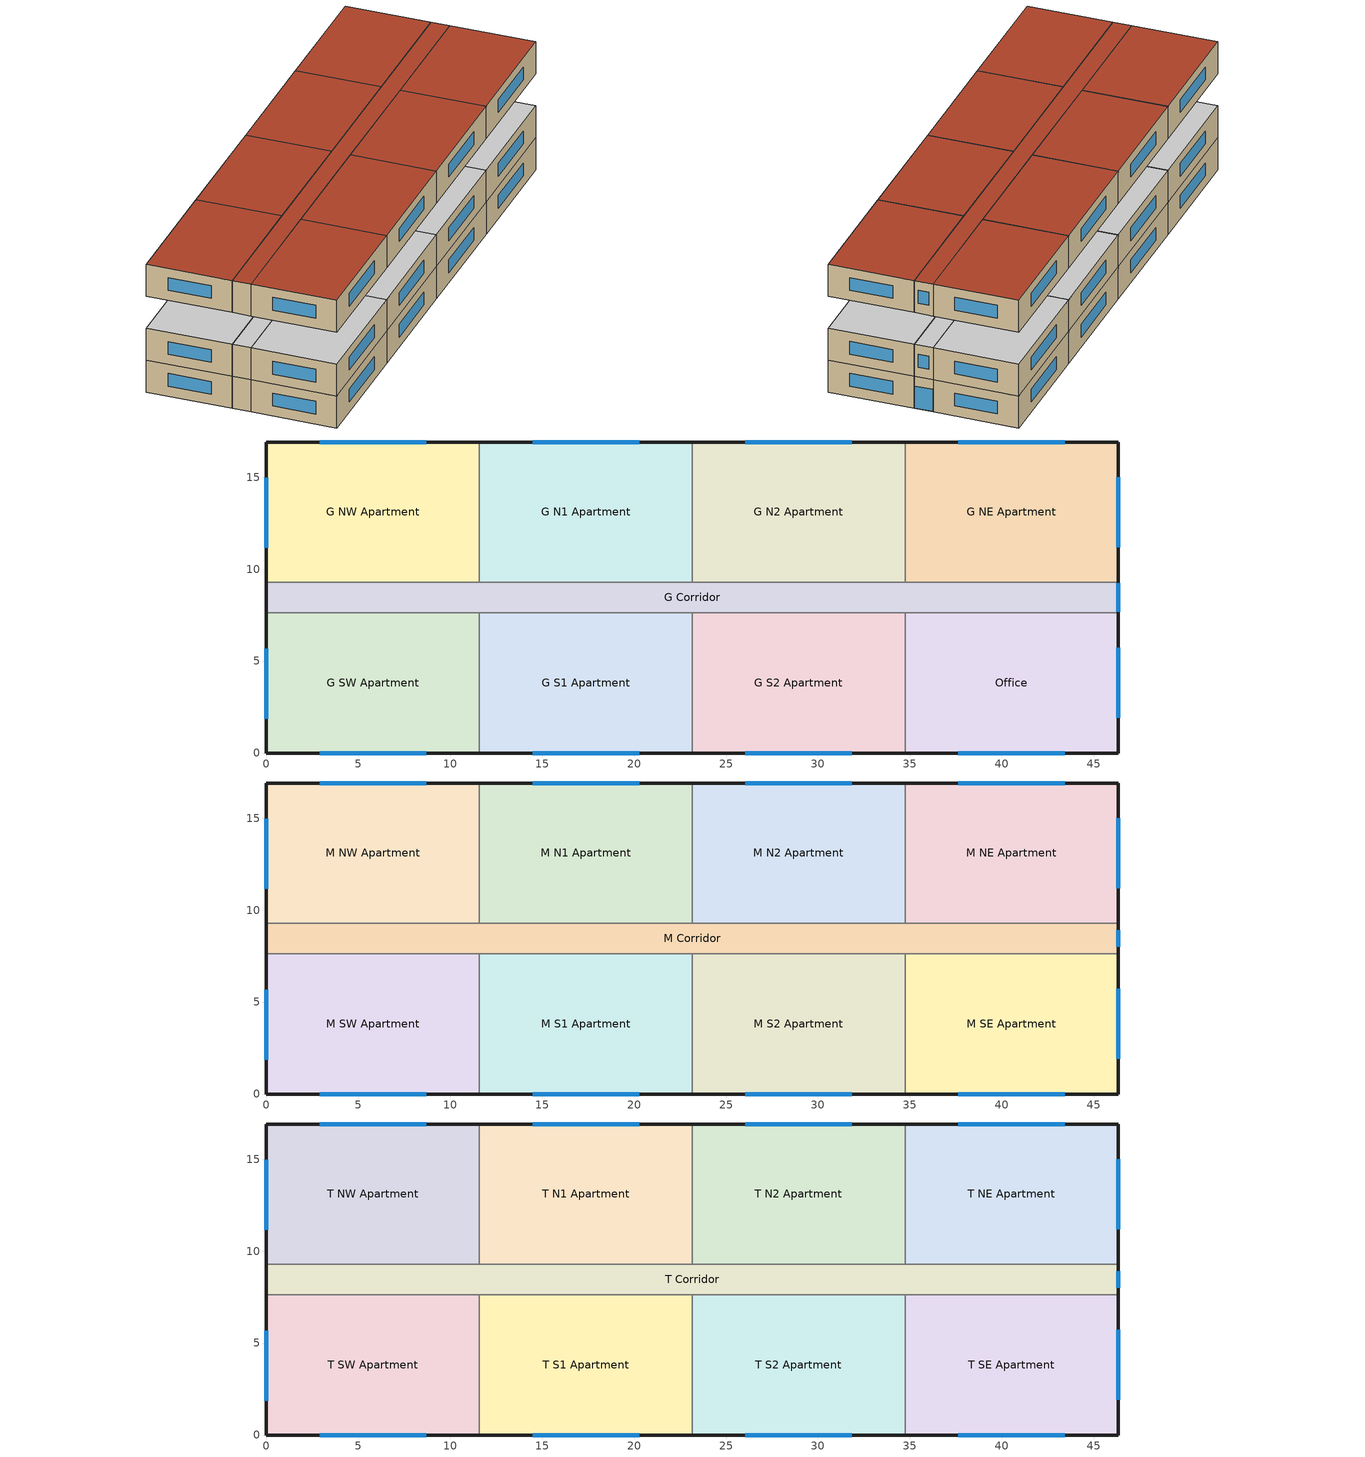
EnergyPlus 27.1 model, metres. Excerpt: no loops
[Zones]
G SW Apartment
 floor ground (gGFloorSWA_Ffactor): 0,7.62 11.58,7.62 11.58,0 0,0 z0
 wall outside (res_ext_wall): 0,7.62 0,0 11.58,0 z0:3.05
 wall to G Corridor (int_wall): 11.58,7.62 0,7.62 z0:3.05
 wall to G S1 Apartment (int_wall): 11.58,0 11.58,7.62 z0:3.05
 window (ResWindow_U__SHGC_0.37): 2.9,0 8.69,0 / 0,5.68 0,1.87 z0.95:2.17
 ceiling adiabatic (int_slab_ceiling): 11.58,0 11.58,7.62 0,7.62 0,0 z3.05
G S1 Apartment
 floor ground (gGFloorS1A_Ffactor): 11.58,7.62 23.16,7.62 23.16,0 11.58,0 z0
 wall outside (res_ext_wall): 11.58,0 23.16,0 z0:3.05
 wall to G Corridor (int_wall): 23.16,7.62 11.58,7.62 z0:3.05
 wall to G S2 Apartment (int_wall): 23.16,0 23.16,7.62 z0:3.05
 window (ResWindow_U__SHGC_0.37): 14.48,0 20.27,0 z0.95:2.17
 ceiling adiabatic (int_slab_ceiling): 23.16,0 23.16,7.62 11.58,7.62 11.58,0 z3.05
G S2 Apartment
 floor ground (gGFloorS2A_Ffactor): 23.16,7.62 34.75,7.62 34.75,0 23.16,0 z0
 wall outside (res_ext_wall): 23.16,0 34.75,0 z0:3.05
 wall to G Corridor (int_wall): 34.75,7.62 23.16,7.62 z0:3.05
 wall to Office (int_wall): 34.75,0 34.75,7.62 z0:3.05
 window (ResWindow_U__SHGC_0.37): 26.06,0 31.85,0 z0.95:2.17
 ceiling adiabatic (int_slab_ceiling): 34.75,0 34.75,7.62 23.16,7.62 23.16,0 z3.05
Office
 floor ground (gGFloorSEA_Ffactor): 34.75,7.62 46.33,7.62 46.33,0 34.75,0 z0
 wall outside (res_ext_wall): 34.75,0 46.33,0 46.33,7.62 z0:3.05
 wall to G Corridor (int_wall): 46.33,7.62 34.75,7.62 z0:3.05
 window (ResWindow_U__SHGC_0.37): 37.64,0 43.43,0 / 46.33,1.9 46.33,5.71 z0.95:2.17
 ceiling adiabatic (int_slab_ceiling): 46.33,0 46.33,7.62 34.75,7.62 34.75,0 z3.05
G NW Apartment
 floor ground (gGFloorNWA_Ffactor): 0,16.92 11.58,16.92 11.58,9.3 0,9.3 z0
 wall outside (res_ext_wall): 11.58,16.92 0,16.92 0,9.3 z0:3.05
 wall to G Corridor (int_wall): 0,9.3 11.58,9.3 z0:3.05
 wall to G N1 Apartment (int_wall): 11.58,9.3 11.58,16.92 z0:3.05
 window (ResWindow_U__SHGC_0.37): 0,14.97 0,11.16 / 8.69,16.92 2.89,16.92 z0.95:2.17
 ceiling adiabatic (int_slab_ceiling): 11.58,9.3 11.58,16.92 0,16.92 0,9.3 z3.05
G N1 Apartment
 floor ground (gGFloorN1A_Ffactor): 11.58,16.92 23.16,16.92 23.16,9.3 11.58,9.3 z0
 wall outside (res_ext_wall): 23.16,16.92 11.58,16.92 z0:3.05
 wall to G Corridor (int_wall): 11.58,9.3 23.16,9.3 z0:3.05
 wall to G N2 Apartment (int_wall): 23.16,9.3 23.16,16.92 z0:3.05
 window (ResWindow_U__SHGC_0.37): 20.27,16.92 14.48,16.92 z0.95:2.17
 ceiling adiabatic (int_slab_ceiling): 23.16,9.3 23.16,16.92 11.58,16.92 11.58,9.3 z3.05
G N2 Apartment
 floor ground (gGFloorN2A_Ffactor): 23.16,16.92 34.75,16.92 34.75,9.3 23.16,9.3 z0
 wall outside (res_ext_wall): 34.75,16.92 23.16,16.92 z0:3.05
 wall to G Corridor (int_wall): 23.16,9.3 34.75,9.3 z0:3.05
 wall to G NE Apartment (int_wall): 34.75,9.3 34.75,16.92 z0:3.05
 window (ResWindow_U__SHGC_0.37): 31.85,16.92 26.06,16.92 z0.95:2.17
 ceiling adiabatic (int_slab_ceiling): 34.75,9.3 34.75,16.92 23.16,16.92 23.16,9.3 z3.05
G NE Apartment
 floor ground (gGFloorNEA_Ffactor): 34.75,16.92 46.33,16.92 46.33,9.3 34.75,9.3 z0
 wall outside (res_ext_wall): 46.33,9.3 46.33,16.92 34.75,16.92 z0:3.05
 wall to G Corridor (int_wall): 34.75,9.3 46.33,9.3 z0:3.05
 window (ResWindow_U__SHGC_0.37): 46.33,11.2 46.33,15.01 / 43.43,16.92 37.64,16.92 z0.95:2.17
 ceiling adiabatic (int_slab_ceiling): 46.33,9.3 46.33,16.92 34.75,16.92 34.75,9.3 z3.05
G Corridor
 floor ground (gFloorC_Ffactor): 0,9.3 46.33,9.3 46.33,7.62 0,7.62 z0
 wall outside (res_ext_wall): 0,9.3 0,7.62 / 46.33,7.62 46.33,9.3 z0:3.05
 window (ResWindow_U__SHGC_0.37): 46.33,7.67 46.33,9.25 z0.03:2.13
 ceiling adiabatic (int_slab_ceiling): 46.33,7.62 46.33,9.3 0,9.3 0,7.62 z3.05
M NW Apartment
 floor adiabatic (ext_slab_8in_with_carpet): 0,16.92 11.58,16.92 11.58,9.3 0,9.3 z3.05
 wall outside (res_ext_wall): 11.58,16.92 0,16.92 0,9.3 z3.05:6.1
 wall to M Corridor (int_wall): 0,9.3 11.58,9.3 z3.05:6.1
 wall to M N1 Apartment (int_wall): 11.58,9.3 11.58,16.92 z3.05:6.1
 window (ResWindow_U__SHGC_0.37): 0,14.97 0,11.16 / 8.69,16.92 2.89,16.92 z4:5.22
 ceiling adiabatic (int_slab_ceiling): 11.58,9.3 11.58,16.92 0,16.92 0,9.3 z6.1
M N1 Apartment
 floor adiabatic (ext_slab_8in_with_carpet): 11.58,16.92 23.16,16.92 23.16,9.3 11.58,9.3 z3.05
 wall outside (res_ext_wall): 23.16,16.92 11.58,16.92 z3.05:6.1
 wall to M Corridor (int_wall): 11.58,9.3 23.16,9.3 z3.05:6.1
 wall to M N2 Apartment (int_wall): 23.16,9.3 23.16,16.92 z3.05:6.1
 window (ResWindow_U__SHGC_0.37): 20.27,16.92 14.48,16.92 z4:5.22
 ceiling adiabatic (int_slab_ceiling): 23.16,9.3 23.16,16.92 11.58,16.92 11.58,9.3 z6.1
M N2 Apartment
 floor adiabatic (ext_slab_8in_with_carpet): 23.16,16.92 34.75,16.92 34.75,9.3 23.16,9.3 z3.05
 wall outside (res_ext_wall): 34.75,16.92 23.16,16.92 z3.05:6.1
 wall to M Corridor (int_wall): 23.16,9.3 34.75,9.3 z3.05:6.1
 wall to M NE Apartment (int_wall): 34.75,9.3 34.75,16.92 z3.05:6.1
 window (ResWindow_U__SHGC_0.37): 31.85,16.92 26.06,16.92 z4:5.22
 ceiling adiabatic (int_slab_ceiling): 34.75,9.3 34.75,16.92 23.16,16.92 23.16,9.3 z6.1
M NE Apartment
 floor adiabatic (ext_slab_8in_with_carpet): 34.75,16.92 46.33,16.92 46.33,9.3 34.75,9.3 z3.05
 wall outside (res_ext_wall): 46.33,9.3 46.33,16.92 34.75,16.92 z3.05:6.1
 wall to M Corridor (int_wall): 34.75,9.3 46.33,9.3 z3.05:6.1
 window (ResWindow_U__SHGC_0.37): 46.33,11.2 46.33,15.01 / 43.43,16.92 37.64,16.92 z4:5.22
 ceiling adiabatic (int_slab_ceiling): 46.33,9.3 46.33,16.92 34.75,16.92 34.75,9.3 z6.1
M SW Apartment
 floor adiabatic (ext_slab_8in_with_carpet): 0,7.62 11.58,7.62 11.58,0 0,0 z3.05
 wall outside (res_ext_wall): 0,7.62 0,0 11.58,0 z3.05:6.1
 wall to M Corridor (int_wall): 11.58,7.62 0,7.62 z3.05:6.1
 wall to M S1 Apartment (int_wall): 11.58,0 11.58,7.62 z3.05:6.1
 window (ResWindow_U__SHGC_0.37): 2.9,0 8.69,0 / 0,5.68 0,1.87 z4:5.22
 ceiling adiabatic (int_slab_ceiling): 11.58,0 11.58,7.62 0,7.62 0,0 z6.1
M SE Apartment
 floor adiabatic (ext_slab_8in_with_carpet): 34.75,7.62 46.33,7.62 46.33,0 34.75,0 z3.05
 wall outside (res_ext_wall): 34.75,0 46.33,0 46.33,7.62 z3.05:6.1
 wall to M Corridor (int_wall): 46.33,7.62 34.75,7.62 z3.05:6.1
 window (ResWindow_U__SHGC_0.37): 37.64,0 43.43,0 / 46.33,1.9 46.33,5.71 z4:5.22
 ceiling adiabatic (int_slab_ceiling): 46.33,0 46.33,7.62 34.75,7.62 34.75,0 z6.1
M S1 Apartment
 floor adiabatic (ext_slab_8in_with_carpet): 11.58,7.62 23.16,7.62 23.16,0 11.58,0 z3.05
 wall outside (res_ext_wall): 11.58,0 23.16,0 z3.05:6.1
 wall to M Corridor (int_wall): 23.16,7.62 11.58,7.62 z3.05:6.1
 wall to M S2 Apartment (int_wall): 23.16,0 23.16,7.62 z3.05:6.1
 window (ResWindow_U__SHGC_0.37): 14.48,0 20.27,0 z4:5.22
 ceiling adiabatic (int_slab_ceiling): 23.16,0 23.16,7.62 11.58,7.62 11.58,0 z6.1
M S2 Apartment
 floor adiabatic (ext_slab_8in_with_carpet): 23.16,7.62 34.75,7.62 34.75,0 23.16,0 z3.05
 wall outside (res_ext_wall): 23.16,0 34.75,0 z3.05:6.1
 wall to M Corridor (int_wall): 34.75,7.62 23.16,7.62 z3.05:6.1
 wall to M SE Apartment (int_wall): 34.75,0 34.75,7.62 z3.05:6.1
 window (ResWindow_U__SHGC_0.37): 26.06,0 31.85,0 z4:5.22
 ceiling adiabatic (int_slab_ceiling): 34.75,0 34.75,7.62 23.16,7.62 23.16,0 z6.1
M Corridor
 floor adiabatic (ext_slab_8in_with_carpet): 0,9.3 46.33,9.3 46.33,7.62 0,7.62 z3.05
 wall outside (res_ext_wall): 0,9.3 0,7.62 / 46.33,7.62 46.33,9.3 z3.05:6.1
 window (ResWindow_U__SHGC_0.37): 46.33,8 46.33,8.91 z4:5.22
 ceiling adiabatic (int_slab_ceiling): 46.33,7.62 46.33,9.3 0,9.3 0,7.62 z6.1
T NW Apartment
 floor adiabatic (ext_slab_8in_with_carpet): 0,16.92 11.58,16.92 11.58,9.3 0,9.3 z9.14
 wall outside (res_ext_wall): 11.58,16.92 0,16.92 0,9.3 z9.14:12.19
 wall to T Corridor (int_wall): 0,9.3 11.58,9.3 z9.14:12.19
 wall to T N1 Apartment (int_wall): 11.58,9.3 11.58,16.92 z9.14:12.19
 window (ResWindow_U__SHGC_0.37): 0,14.97 0,11.16 / 8.69,16.92 2.89,16.92 z10.1:11.32
 roof outside (res_roof): 11.58,9.3 11.58,16.92 0,16.92 0,9.3 z12.19
T N1 Apartment
 floor adiabatic (ext_slab_8in_with_carpet): 11.58,16.92 23.16,16.92 23.16,9.3 11.58,9.3 z9.14
 wall outside (res_ext_wall): 23.16,16.92 11.58,16.92 z9.14:12.19
 wall to T Corridor (int_wall): 11.58,9.3 23.16,9.3 z9.14:12.19
 wall to T N2 Apartment (int_wall): 23.16,9.3 23.16,16.92 z9.14:12.19
 window (ResWindow_U__SHGC_0.37): 20.27,16.92 14.48,16.92 z10.1:11.32
 roof outside (res_roof): 23.16,9.3 23.16,16.92 11.58,16.92 11.58,9.3 z12.19
T N2 Apartment
 floor adiabatic (ext_slab_8in_with_carpet): 23.16,16.92 34.75,16.92 34.75,9.3 23.16,9.3 z9.14
 wall outside (res_ext_wall): 34.75,16.92 23.16,16.92 z9.14:12.19
 wall to T Corridor (int_wall): 23.16,9.3 34.75,9.3 z9.14:12.19
 wall to T NE Apartment (int_wall): 34.75,9.3 34.75,16.92 z9.14:12.19
 window (ResWindow_U__SHGC_0.37): 31.85,16.92 26.06,16.92 z10.1:11.32
 roof outside (res_roof): 34.75,9.3 34.75,16.92 23.16,16.92 23.16,9.3 z12.19
T NE Apartment
 floor adiabatic (ext_slab_8in_with_carpet): 34.75,16.92 46.33,16.92 46.33,9.3 34.75,9.3 z9.14
 wall outside (res_ext_wall): 46.33,9.3 46.33,16.92 34.75,16.92 z9.14:12.19
 wall to T Corridor (int_wall): 34.75,9.3 46.33,9.3 z9.14:12.19
 window (ResWindow_U__SHGC_0.37): 46.33,11.2 46.33,15.01 / 43.43,16.92 37.64,16.92 z10.1:11.32
 roof outside (res_roof): 46.33,9.3 46.33,16.92 34.75,16.92 34.75,9.3 z12.19
T SW Apartment
 floor adiabatic (ext_slab_8in_with_carpet): 0,7.62 11.58,7.62 11.58,0 0,0 z9.14
 wall outside (res_ext_wall): 0,7.62 0,0 11.58,0 z9.14:12.19
 wall to T Corridor (int_wall): 11.58,7.62 0,7.62 z9.14:12.19
 wall to T S1 Apartment (int_wall): 11.58,0 11.58,7.62 z9.14:12.19
 window (ResWindow_U__SHGC_0.37): 2.9,0 8.69,0 / 0,5.68 0,1.87 z10.1:11.32
 roof outside (res_roof): 11.58,0 11.58,7.62 0,7.62 0,0 z12.19
T SE Apartment
 floor adiabatic (ext_slab_8in_with_carpet): 34.75,7.62 46.33,7.62 46.33,0 34.75,0 z9.14
 wall outside (res_ext_wall): 34.75,0 46.33,0 46.33,7.62 z9.14:12.19
 wall to T Corridor (int_wall): 46.33,7.62 34.75,7.62 z9.14:12.19
 window (ResWindow_U__SHGC_0.37): 37.64,0 43.43,0 / 46.33,1.9 46.33,5.71 z10.1:11.32
 roof outside (res_roof): 46.33,0 46.33,7.62 34.75,7.62 34.75,0 z12.19
T S1 Apartment
 floor adiabatic (ext_slab_8in_with_carpet): 11.58,7.62 23.16,7.62 23.16,0 11.58,0 z9.14
 wall outside (res_ext_wall): 11.58,0 23.16,0 z9.14:12.19
 wall to T Corridor (int_wall): 23.16,7.62 11.58,7.62 z9.14:12.19
 wall to T S2 Apartment (int_wall): 23.16,0 23.16,7.62 z9.14:12.19
 window (ResWindow_U__SHGC_0.37): 14.48,0 20.27,0 z10.1:11.32
 roof outside (res_roof): 23.16,0 23.16,7.62 11.58,7.62 11.58,0 z12.19
T S2 Apartment
 floor adiabatic (ext_slab_8in_with_carpet): 23.16,7.62 34.75,7.62 34.75,0 23.16,0 z9.14
 wall outside (res_ext_wall): 23.16,0 34.75,0 z9.14:12.19
 wall to T Corridor (int_wall): 34.75,7.62 23.16,7.62 z9.14:12.19
 wall to T SE Apartment (int_wall): 34.75,0 34.75,7.62 z9.14:12.19
 window (ResWindow_U__SHGC_0.37): 26.06,0 31.85,0 z10.1:11.32
 roof outside (res_roof): 34.75,0 34.75,7.62 23.16,7.62 23.16,0 z12.19
T Corridor
 floor adiabatic (ext_slab_8in_with_carpet): 0,9.3 46.33,9.3 46.33,7.62 0,7.62 z9.14
 wall outside (res_ext_wall): 0,9.3 0,7.62 / 46.33,7.62 46.33,9.3 z9.14:12.19
 window (ResWindow_U__SHGC_0.37): 46.33,8 46.33,8.91 z10.1:11.32
 roof outside (res_roof): 46.33,7.62 46.33,9.3 0,9.3 0,7.62 z12.19
[Building]
ApartmentMidRise: North Axis {deg}=0; Terrain=City; Loads Convergence Tolerance Value {W}=0.04; Temperature Convergence Tolerance Value {deltaC}=0.4; Solar Distribution=MinimalShadowing; Maximum Number of Warmup Days=15; Minimum Number of Warmup Days=6
[Site:Location]
Denver-Aurora-Buckley.AFB_CO_USA WMO=724695: Latitude {deg}=39.72; Longitude {deg}=-104.75; Time Zone {hr}=-7; Elevation {m}=1726
[SizingPeriod:DesignDay] Day of Month=21; Dry-Bulb Temperature Range Modifier Type=DefaultMultipliers; Humidity Condition Type=Wetbulb; Barometric Pressure {Pa}=82237; Rain Indicator=No; Snow Indicator=No; Daylight Saving Time Indicator=No
Name | Month | Day Type | Maximum Dry-Bulb Temperature {C} | Daily Dry-Bulb Temperature Range {deltaC} | Wetbulb or DewPoint at Maximum Dry-Bulb {C} | Wind Speed {m/s} | Wind Direction {deg} | Solar Model Indicator | Sky Clearness | ASHRAE Clear Sky Optical Depth for Beam Irradiance (taub) | ASHRAE Clear Sky Optical Depth for Diffuse Irradiance (taud)
Denver-Aurora-Buckley.AFB_CO_USA Ann Htg 99.6% Condns DB | 12 | WinterDesignDay | -17.9 | 0 | -17.9 | 2.5 | 180 | ASHRAEClearSky | 0
Denver-Aurora-Buckley.AFB_CO_USA Ann Clg .4% Condns DB=>MWB | 7 | SummerDesignDay | 33.9 | 14.8 | 15 | 3.6 | 30 | ASHRAETau |  | 0.423 | 2.02
[Site:GroundTemperature:FCfactorMethod]
7.1, 3, -1, 0.8, -0.2, 4.8, 6.1, 13.7, 22.2, 22.7, 21.7, 18.5
[Site:WaterMainsTemperature]
Calculation Method=Correlation; Annual Average Outdoor Air Temperature {C}=9.95; Maximum Difference In Monthly Average Outdoor Air Temperatures {deltaC}=23.7
[Material]
Name | Roughness | Thickness {m} | Conductivity {W/m-K} | Density {kg/m3} | Specific Heat {J/kg-K} | Thermal Absorptance | Solar Absorptance | Visible Absorptance
Std Wood 6inch | MediumSmooth | 0.15 | 0.12 | 540 | 1210 | 0.9 | 0.7 | 0.7
F07 25mm stucco | Smooth | 0.0254 | 0.72 | 1856 | 840 | 0.9 | 0.7 | 0.7
F08 Metal surface | Smooth | 0.0008 | 45.28 | 7824 | 500
F13 Built-up roofing | Rough | 0.0095 | 0.16 | 1120 | 1460 | 0.9 | 0.7
G01 13mm gypsum board | Smooth | 0.0127 | 0.16 | 800 | 1090 | 0.9 | 0.7 | 0.5
G01 16mm gypsum board | MediumSmooth | 0.0159 | 0.16 | 800 | 1090
100mm Normalweight concrete floor | MediumRough | 0.1016 | 2.31 | 2322 | 832
200mm Normalweight concrete floor | MediumRough | 0.2032 | 2.31 | 2322 | 832
[Material:NoMass] Thermal Absorptance=0.9; Solar Absorptance=0.7
Name | Roughness | Thermal Resistance {m2-K/W} | Visible Absorptance
CP02 CARPET PAD | VeryRough | 0.21648 | 0.8
Res_Roof_Insulation | MediumSmooth | 5.30668 | 0.7
Res_Exterior_Wall_Insulation | MediumSmooth | 2.81828 | 0.7
[WindowMaterial:SimpleGlazingSystem]
Res Window Glazing Layer: U-Factor {W/m2-K}=2.15774; Solar Heat Gain Coefficient=0.37; Visible Transmittance=0.407
[Construction]
InteriorFurnishings: Std Wood 6inch
int_wall: G01 13mm gypsum board, G01 13mm gypsum board
ext_slab_8in_with_carpet: 200mm Normalweight concrete floor, CP02 CARPET PAD
int_slab_ceiling: CP02 CARPET PAD, 100mm Normalweight concrete floor
res_roof: F13 Built-up roofing, Res_Roof_Insulation, F08 Metal surface
res_ext_wall: F07 25mm stucco, G01 16mm gypsum board, Res_Exterior_Wall_Insulation, G01 16mm gypsum board
ResWindow_U__SHGC_0.37: Res Window Glazing Layer
[Construction:FfactorGroundFloor] F-Factor {W/m-K}=0.88281
Name | Area {m2} | PerimeterExposed {m}
gFloorC_Ffactor | 77.6585 | 3.3526
gGFloorN1A_Ffactor; gGFloorN2A_Ffactor; gGFloorS1A_Ffactor; gGFloorS2A_Ffactor | 88.2487 | 11.5818
gGFloorNEA_Ffactor; gGFloorNWA_Ffactor; gGFloorSWA_Ffactor; gGFloorSEA_Ffactor | 88.2487 | 19.2014
[Zone] Type=1; Multiplier=1
G SW Apartment; G NW Apartment; Office; G NE Apartment; G N1 Apartment; G N2 Apartment; G S1 Apartment; G S2 Apartment; M SW Apartment; M NW Apartment; M SE Apartment; M NE Apartment; M N1 Apartment; M N2 Apartment; M S1 Apartment; M S2 Apartment; T SW Apartment; T NW Apartment; T SE Apartment; T NE Apartment; T N1 Apartment; T N2 Apartment; T S1 Apartment; T S2 Apartment; T Corridor; G Corridor; M Corridor
[InternalMass] Construction=InteriorFurnishings
Name | Zone or ZoneList | Surface Area {m2}
G InternalMass SWA | G SW Apartment | 88.2493
G InternalMass NWA | G NW Apartment | 88.2493
G InternalMass SEA | Office | 88.2493
G InternalMass NEA | G NE Apartment | 88.2493
G InternalMass N1A | G N1 Apartment | 88.2493
G InternalMass N2A | G N2 Apartment | 88.2493
G InternalMass S1A | G S1 Apartment | 88.2493
G InternalMass S2A | G S2 Apartment | 88.2493
M InternalMass SWA | M SW Apartment | 176.499
M InternalMass NWA | M NW Apartment | 176.499
M InternalMass SEA | M SE Apartment | 176.499
M InternalMass NEA | M NE Apartment | 176.499
M InternalMass N1A | M N1 Apartment | 176.499
M InternalMass N2A | M N2 Apartment | 176.499
M InternalMass S1A | M S1 Apartment | 176.499
M InternalMass S2A | M S2 Apartment | 176.499
T InternalMass SWA | T SW Apartment | 88.2493
T InternalMass NWA | T NW Apartment | 88.2493
T InternalMass SEA | T SE Apartment | 88.2493
T InternalMass NEA | T NE Apartment | 88.2493
T InternalMass N1A | T N1 Apartment | 88.2493
T InternalMass N2A | T N2 Apartment | 88.2493
T InternalMass S1A | T S1 Apartment | 88.2493
T InternalMass S2A | T S2 Apartment | 88.2493
[People] Number of People Calculation Method=People; Fraction Radiant=1; Sensible Heat Fraction=autosize; Activity Level Schedule=Activity Schedule
Name | Zone or ZoneList or Space or SpaceList | Number of People Schedule | Number of People
Occup_GSW | G SW Apartment | OCC_APT_SCH | 2.5
Occup_GNW | G NW Apartment | OCC_APT_SCH | 2.5
Occup_Office | Office | OCC_OFF_w_SB_SCH | 1
Occup_GNE | G NE Apartment | OCC_APT_SCH | 2.5
Occup_GN1 | G N1 Apartment | OCC_APT_SCH | 2.5
Occup_GN2 | G N2 Apartment | OCC_APT_SCH | 2.5
Occup_GS1 | G S1 Apartment | OCC_APT_SCH | 2.5
Occup_GS2 | G S2 Apartment | OCC_APT_SCH | 2.5
Occup_MSW | M SW Apartment | OCC_APT_SCH | 2.5
Occup_MNW | M NW Apartment | OCC_APT_SCH | 2.5
Occup_MSE | M SE Apartment | OCC_APT_SCH | 2.5
Occup_MNE | M NE Apartment | OCC_APT_SCH | 2.5
Occup_MN1 | M N1 Apartment | OCC_APT_SCH | 2.5
Occup_MN2 | M N2 Apartment | OCC_APT_SCH | 2.5
Occup_MS1 | M S1 Apartment | OCC_APT_SCH | 2.5
Occup_MS2 | M S2 Apartment | OCC_APT_SCH | 2.5
Occup_TSW | T SW Apartment | OCC_APT_SCH | 2.5
Occup_TNW | T NW Apartment | OCC_APT_SCH | 2.5
Occup_TSE | T SE Apartment | OCC_APT_SCH | 2.5
Occup_TNE | T NE Apartment | OCC_APT_SCH | 2.5
Occup_TN1 | T N1 Apartment | OCC_APT_SCH | 2.5
Occup_TN2 | T N2 Apartment | OCC_APT_SCH | 2.5
Occup_TS1 | T S1 Apartment | OCC_APT_SCH | 2.5
Occup_TS2 | T S2 Apartment | OCC_APT_SCH | 2.5
[Lights] Design Level Calculation Method=Watts/Area; Return Air Fraction=0; Fraction Radiant=0.6; Fraction Visible=0.2; Fraction Replaceable=1; Return Air Fraction Calculated from Plenum Temperature=No
Name | Zone or ZoneList or Space or SpaceList | Schedule | Watts per Floor Area {W/m2}
Lighting_hardwired_GSW | G SW Apartment | LTG_APT_SCH | 6.45835
Lighting_hardwired_GNW | G NW Apartment | LTG_APT_SCH | 6.45835
Lighting_hardwired_Office | Office | LTG_OFF_SCH | 7.96529
Lighting_hardwired_GNE | G NE Apartment | LTG_APT_SCH | 6.45835
Lighting_hardwired_GN1 | G N1 Apartment | LTG_APT_SCH | 6.45835
Lighting_hardwired_GN2 | G N2 Apartment | LTG_APT_SCH | 6.45835
Lighting_hardwired_GS1 | G S1 Apartment | LTG_APT_SCH | 6.45835
Lighting_hardwired_GS2 | G S2 Apartment | LTG_APT_SCH | 6.45835
Lighting_hardwired_MSW | M SW Apartment | LTG_APT_SCH | 6.45835
Lighting_hardwired_MNW | M NW Apartment | LTG_APT_SCH | 6.45835
Lighting_hardwired_MSE | M SE Apartment | LTG_APT_SCH | 6.45835
Lighting_hardwired_MNE | M NE Apartment | LTG_APT_SCH | 6.45835
Lighting_hardwired_MN1 | M N1 Apartment | LTG_APT_SCH | 6.45835
Lighting_hardwired_MN2 | M N2 Apartment | LTG_APT_SCH | 6.45835
Lighting_hardwired_MS1 | M S1 Apartment | LTG_APT_SCH | 6.45835
Lighting_hardwired_MS2 | M S2 Apartment | LTG_APT_SCH | 6.45835
Lighting_hardwired_TSW | T SW Apartment | LTG_APT_SCH | 6.45835
Lighting_hardwired_TNW | T NW Apartment | LTG_APT_SCH | 6.45835
Lighting_hardwired_TSE | T SE Apartment | LTG_APT_SCH | 6.45835
Lighting_hardwired_TNE | T NE Apartment | LTG_APT_SCH | 6.45835
Lighting_hardwired_TN1 | T N1 Apartment | LTG_APT_SCH | 6.45835
Lighting_hardwired_TN2 | T N2 Apartment | LTG_APT_SCH | 6.45835
Lighting_hardwired_TS1 | T S1 Apartment | LTG_APT_SCH | 6.45835
Lighting_hardwired_TS2 | T S2 Apartment | LTG_APT_SCH | 6.45835
Lighting_hardwired_GC | G Corridor | LTG_COR_SCH | 5.29584
Lighting_hardwired_MC | M Corridor | LTG_COR_SCH | 5.29584
Lighting_hardwired_TC | T Corridor | LTG_COR_SCH | 5.29584
Lighting_plugin_GSW | G SW Apartment | LTG_APT_SCH | 2.90626
Lighting_plugin_GNW | G NW Apartment | LTG_APT_SCH | 2.90626
Lighting_plugin_GNE | G NE Apartment | LTG_APT_SCH | 2.90626
Lighting_plugin_GN1 | G N1 Apartment | LTG_APT_SCH | 2.90626
Lighting_plugin_GN2 | G N2 Apartment | LTG_APT_SCH | 2.90626
Lighting_plugin_GS1 | G S1 Apartment | LTG_APT_SCH | 2.90626
Lighting_plugin_GS2 | G S2 Apartment | LTG_APT_SCH | 2.90626
Lighting_plugin_MSW | M SW Apartment | LTG_APT_SCH | 2.90626
Lighting_plugin_MNW | M NW Apartment | LTG_APT_SCH | 2.90626
Lighting_plugin_MSE | M SE Apartment | LTG_APT_SCH | 2.90626
Lighting_plugin_MNE | M NE Apartment | LTG_APT_SCH | 2.90626
Lighting_plugin_MN1 | M N1 Apartment | LTG_APT_SCH | 2.90626
Lighting_plugin_MN2 | M N2 Apartment | LTG_APT_SCH | 2.90626
Lighting_plugin_MS1 | M S1 Apartment | LTG_APT_SCH | 2.90626
Lighting_plugin_MS2 | M S2 Apartment | LTG_APT_SCH | 2.90626
Lighting_plugin_TSW | T SW Apartment | LTG_APT_SCH | 2.90626
Lighting_plugin_TNW | T NW Apartment | LTG_APT_SCH | 2.90626
Lighting_plugin_TSE | T SE Apartment | LTG_APT_SCH | 2.90626
Lighting_plugin_TNE | T NE Apartment | LTG_APT_SCH | 2.90626
Lighting_plugin_TN1 | T N1 Apartment | LTG_APT_SCH | 2.90626
Lighting_plugin_TN2 | T N2 Apartment | LTG_APT_SCH | 2.90626
Lighting_plugin_TS1 | T S1 Apartment | LTG_APT_SCH | 2.90626
Lighting_plugin_TS2 | T S2 Apartment | LTG_APT_SCH | 2.90626
[ElectricEquipment] Fraction Latent=0
Name | Zone or ZoneList or Space or SpaceList | Schedule | Design Level Calculation Method | Watts per Floor Area {W/m2} | Fraction Radiant | Fraction Lost | Design Level {W}
Plug_GSW | G SW Apartment | EQP_APT_SCH | Watts/Area | 6.67 | 0.5 | 0
Plug_GNW | G NW Apartment | EQP_APT_SCH | Watts/Area | 6.67 | 0.5 | 0
Plug_Office | Office | EQP_OFF_SCH | Watts/Area | 6.67 | 0.5 | 0
Plug_GNE | G NE Apartment | EQP_APT_SCH | Watts/Area | 6.67 | 0.5 | 0
Plug_GN1 | G N1 Apartment | EQP_APT_SCH | Watts/Area | 6.67 | 0.5 | 0
Plug_GN2 | G N2 Apartment | EQP_APT_SCH | Watts/Area | 6.67 | 0.5 | 0
Plug_GS1 | G S1 Apartment | EQP_APT_SCH | Watts/Area | 6.67 | 0.5 | 0
Plug_GS2 | G S2 Apartment | EQP_APT_SCH | Watts/Area | 6.67 | 0.5 | 0
Plug_MSW | M SW Apartment | EQP_APT_SCH | Watts/Area | 6.67 | 0.5 | 0
Plug_MNW | M NW Apartment | EQP_APT_SCH | Watts/Area | 6.67 | 0.5 | 0
Plug_MSE | M SE Apartment | EQP_APT_SCH | Watts/Area | 6.67 | 0.5 | 0
Plug_MNE | M NE Apartment | EQP_APT_SCH | Watts/Area | 6.67 | 0.5 | 0
Plug_MN1 | M N1 Apartment | EQP_APT_SCH | Watts/Area | 6.67 | 0.5 | 0
Plug_MN2 | M N2 Apartment | EQP_APT_SCH | Watts/Area | 6.67 | 0.5 | 0
Plug_MS1 | M S1 Apartment | EQP_APT_SCH | Watts/Area | 6.67 | 0.5 | 0
Plug_MS2 | M S2 Apartment | EQP_APT_SCH | Watts/Area | 6.67 | 0.5 | 0
Plug_TSW | T SW Apartment | EQP_APT_SCH | Watts/Area | 6.67 | 0.5 | 0
Plug_TNW | T NW Apartment | EQP_APT_SCH | Watts/Area | 6.67 | 0.5 | 0
Plug_TSE | T SE Apartment | EQP_APT_SCH | Watts/Area | 6.67 | 0.5 | 0
Plug_TNE | T NE Apartment | EQP_APT_SCH | Watts/Area | 6.67 | 0.5 | 0
Plug_TN1 | T N1 Apartment | EQP_APT_SCH | Watts/Area | 6.67 | 0.5 | 0
Plug_TN2 | T N2 Apartment | EQP_APT_SCH | Watts/Area | 6.67 | 0.5 | 0
Plug_TS1 | T S1 Apartment | EQP_APT_SCH | Watts/Area | 6.67 | 0.5 | 0
Plug_TS2 | T S2 Apartment | EQP_APT_SCH | Watts/Area | 6.67 | 0.5 | 0
G Corridor_Elevators_Equip | G Corridor | BLDG_ELEVATORS | EquipmentLevel |  | 0 | 0.95 | 16054.9
Elevators_Lights_Fan | G Corridor | ELEV_LIGHT_FAN_SCH_ADD_DF | EquipmentLevel |  | 0 | 0.95 | 63
[ZoneInfiltration:DesignFlowRate] Temperature Term Coefficient=0; Velocity Squared Term Coefficient=0
Name | Zone or ZoneList or Space or SpaceList | Schedule | Design Flow Rate Calculation Method | Design Flow Rate {m3/s} | Flow Rate per Exterior Surface Area {m3/s-m2} | Constant Term Coefficient | Velocity Term Coefficient
Infil_GSW | G SW Apartment | INF_APT_SCH | Flow/ExteriorArea | 0 | 0.00056896 | 0 | 0.224
Infil_GNW | G NW Apartment | INF_APT_SCH | Flow/ExteriorArea | 0 | 0.00056896 | 0 | 0.224
Infil_Office | Office | INF_OFF_SCH | Flow/ExteriorArea | 0 | 0.00056896 | 0 | 0.224
Infil_GNE | G NE Apartment | INF_APT_SCH | Flow/ExteriorArea | 0 | 0.00056896 | 0 | 0.224
Infil_GN1 | G N1 Apartment | INF_APT_SCH | Flow/ExteriorArea | 0 | 0.00056896 | 0 | 0.224
Infil_GN2 | G N2 Apartment | INF_APT_SCH | Flow/ExteriorArea | 0 | 0.00056896 | 0 | 0.224
Infil_GS1 | G S1 Apartment | INF_APT_SCH | Flow/ExteriorArea | 0 | 0.00056896 | 0 | 0.224
Infil_GS2 | G S2 Apartment | INF_APT_SCH | Flow/ExteriorArea | 0 | 0.00056896 | 0 | 0.224
Infil_MSW | M SW Apartment | INF_APT_SCH | Flow/ExteriorArea | 0 | 0.00056896 | 0 | 0.224
Infil_MNW | M NW Apartment | INF_APT_SCH | Flow/ExteriorArea | 0 | 0.00056896 | 0 | 0.224
Infil_MSE | M SE Apartment | INF_APT_SCH | Flow/ExteriorArea | 0 | 0.00056896 | 0 | 0.224
Infil_MNE | M NE Apartment | INF_APT_SCH | Flow/ExteriorArea | 0 | 0.00056896 | 0 | 0.224
Infil_MN1 | M N1 Apartment | INF_APT_SCH | Flow/ExteriorArea | 0 | 0.00056896 | 0 | 0.224
Infil_MN2 | M N2 Apartment | INF_APT_SCH | Flow/ExteriorArea | 0 | 0.00056896 | 0 | 0.224
Infil_MS1 | M S1 Apartment | INF_APT_SCH | Flow/ExteriorArea | 0 | 0.00056896 | 0 | 0.224
Infil_MS2 | M S2 Apartment | INF_APT_SCH | Flow/ExteriorArea | 0 | 0.00056896 | 0 | 0.224
Infil_SW | T SW Apartment | INF_APT_SCH | Flow/ExteriorArea | 0 | 0.000226844 | 0 | 0.224
Infil_NW | T NW Apartment | INF_APT_SCH | Flow/ExteriorArea | 0 | 0.000226844 | 0 | 0.224
Infil_SE | T SE Apartment | INF_APT_SCH | Flow/ExteriorArea | 0 | 0.000226844 | 0 | 0.224
Infil_NE | T NE Apartment | INF_APT_SCH | Flow/ExteriorArea | 0 | 0.000226844 | 0 | 0.224
Infil_TN1 | T N1 Apartment | INF_APT_SCH | Flow/ExteriorArea | 0 | 0.000162552 | 0 | 0.224
Infil_TN2 | T N2 Apartment | INF_APT_SCH | Flow/ExteriorArea | 0 | 0.000162552 | 0 | 0.224
Infil_TS1 | T S1 Apartment | INF_APT_SCH | Flow/ExteriorArea | 0 | 0.000162552 | 0 | 0.224
Infil_TS2 | T S2 Apartment | INF_APT_SCH | Flow/ExteriorArea | 0 | 0.000162552 | 0 | 0.224
Infil_GC | G Corridor | INF_COR_SCH | Flow/ExteriorArea | 0 | 0.00056896 | 0 | 0.224
Door_Infil_GC | G Corridor | INFIL_Door_Opening_SCH | Flow/Zone | 0.327531 |  | 1 | 0
Infil_MC | M Corridor | INF_COR_SCH | Flow/ExteriorArea | 0 | 0.00056896 | 0 | 0.224
Infil_TC | T Corridor | INF_COR_SCH | Flow/ExteriorArea | 0 | 6.617e-05 | 0 | 0.224
[ZoneVentilation:WindandStackOpenArea] Opening Area {m2}=0.0374; Opening Area Fraction Schedule=Sliding_Doors_Ventilation_Availability_SCH; Opening Effectiveness=autocalculate; Height Difference {m}=6.0957; Discharge Coefficient for Opening=autocalculate; Minimum Indoor Temperature {C}=18.89; Maximum Indoor Temperature {C}=25.56; Delta Temperature {deltaC}=-100; Minimum Outdoor Temperature {C}=15.56; Maximum Outdoor Temperature {C}=26.67; Maximum Wind Speed {m/s}=40
Name | Zone or Space | Effective Angle {deg}
G SW Apartment Sliding Door Ventilation | G SW Apartment | 180
G NW Apartment Sliding Door Ventilation | G NW Apartment | 0
G NE Apartment Sliding Door Ventilation | G NE Apartment | 0
G N1 Apartment Sliding Door Ventilation | G N1 Apartment | 0
G N2 Apartment Sliding Door Ventilation | G N2 Apartment | 0
G S1 Apartment Sliding Door Ventilation | G S1 Apartment | 180
G S2 Apartment Sliding Door Ventilation | G S2 Apartment | 180
M SW Apartment Sliding Door Ventilation | M SW Apartment | 180
M NW Apartment Sliding Door Ventilation | M NW Apartment | 0
M SE Apartment Sliding Door Ventilation | M SE Apartment | 180
M NE Apartment Sliding Door Ventilation | M NE Apartment | 0
M N1 Apartment Sliding Door Ventilation | M N1 Apartment | 0
M N2 Apartment Sliding Door Ventilation | M N2 Apartment | 0
M S1 Apartment Sliding Door Ventilation | M S1 Apartment | 180
M S2 Apartment Sliding Door Ventilation | M S2 Apartment | 180
T SW Apartment Sliding Door Ventilation | T SW Apartment | 180
T NW Apartment Sliding Door Ventilation | T NW Apartment | 0
T SE Apartment Sliding Door Ventilation | T SE Apartment | 180
T NE Apartment Sliding Door Ventilation | T NE Apartment | 0
T N1 Apartment Sliding Door Ventilation | T N1 Apartment | 0
T N2 Apartment Sliding Door Ventilation | T N2 Apartment | 0
T S1 Apartment Sliding Door Ventilation | T S1 Apartment | 180
T S2 Apartment Sliding Door Ventilation | T S2 Apartment | 180
[Exterior:Lights]
Facade Lighting: Schedule=Exterior_Lgt_ALWAYS_ON; Design Level {W}=1651; Control Option=AstronomicalClock
[EnergyManagementSystem:Actuator] Actuated Component Type=Schedule:Compact; Actuated Component Control Type=Schedule Value
Name | Actuated Component Unique
S_Apartment_CLGSETP_Actuator | S CLGSETP_APT_SCH
S_Apartment_HTGSETP_Actuator | S HTGSETP_APT_SCH
N_Apartment_CLGSETP_Actuator | N CLGSETP_APT_SCH
N_Apartment_HTGSETP_Actuator | N HTGSETP_APT_SCH
[EnergyManagementSystem:ProgramCallingManager]
Door_Switch_Enabled_Thermostat_Reset: BeginTimestepBeforePredictor; Door_Switch_Enabled_Thermostat_Reset_Program_N_Apartments; Door_Switch_Enabled_Thermostat_Reset_Program_S_Apartments
[EnergyManagementSystem:Program]
Door_Switch_Enabled_Thermostat_Reset_Program_S_Apartments: IF (M_S1_Apartment_Sliding_Door_Ventilation_Sensor > 0); SET S_Apartment_CLGSETP_Actuator = 32.22; SET S_Apartment_HTGSETP_Actuator = 12.78; ELSE; SET S_Apartment_CLGSETP_Actuator = null; SET S_Apartment_HTGSETP_Actuator = null; ENDIF
Door_Switch_Enabled_Thermostat_Reset_Program_N_Apartments: IF (M_N1_Apartment_Sliding_Door_Ventilation_Sensor > 0); SET N_Apartment_CLGSETP_Actuator = 32.22; SET N_Apartment_HTGSETP_Actuator = 12.78; ELSE; SET N_Apartment_CLGSETP_Actuator = null; SET N_Apartment_HTGSETP_Actuator = null; ENDIF
[AvailabilityManager:Scheduled] Schedule=COMPACT HVAC-ALWAYS 1
Split GSW Availability; Split GNW Availability; Split Office Availability; Split GNE Availability; Split GN1 Availability; Split GN2 Availability; Split GS1 Availability; Split GS2 Availability; Split MSW Availability; Split MNW Availability; Split MSE Availability; Split MNE Availability; Split MN1 Availability; Split MN2 Availability; Split MS1 Availability; Split MS2 Availability; Split TSW Availability; Split TNW Availability; Split TSE Availability; Split TNE Availability; Split TN1 Availability; Split TN2 Availability; Split TS1 Availability; Split TS2 Availability
[Schedule:Compact]
OCC_APT_SCH: Through: 12/31, For: AllDays, Until: 7:00, 1, Until: 8:00, 0.85, Until: 9:00, 0.39, Until: 16:00, 0.25, Until: 17:00, 0.3, Until: 18:00, 0.52, Until: 21:00, 0.87, Until: 24:00, 1
OCC_OFF_w_SB_SCH: Through: 12/31, For: Weekdays, Until: 01:00, 0, Until: 02:00, 0, Until: 03:00, 0, Until: 04:00, 0, Until: 05:00, 0, Until: 06:00, 0, Until: 07:00, 0, Until: 08:00, 0, Until: 09:00, 1, Until: 10:00, 1, Until: 11:00, 1, Until: 12:00, 1, Until: 13:00, 0, Until: 14:00, 1, Until: 15:00, 0, Until: 16:00, 1, Until: 17:00, 1, Until: 18:00, 0, Until: 19:00, 0, Until: 20:00, 0, Until: 21:00, 0, Until: 22:00, 0, Until: 23:00, 0, Until: 24:00, 0, For: AllOtherDays, Until: 01:00, 0, Until: 02:00, 0, Until: 03:00, 0, Until: 04:00, 0, Until: 05:00, 0, Until: 06:00, 0, Until: 07:00, 0, Until: 08:00, 0, Until: 09:00, 0, Until: 10:00, 0, Until: 11:00, 0, Until: 12:00, 0, Until: 13:00, 0, Until: 14:00, 0, Until: 15:00, 0, Until: 16:00, 0, Until: 17:00, 0, Until: 18:00, 0, Until: 19:00, 0, Until: 20:00, 0, Until: 21:00, 0, Until: 22:00, 0, Until: 23:00, 0, Until: 24:00, 0
LTG_APT_SCH: Through: 12/31, For: AllDays, Until: 4:00, 0.011316, Until: 5:00, 0.0339481, Until: 6:00, 0.0735542, Until: 7:00, 0.0792122, Until: 8:00, 0.0735542, Until: 9:00, 0.0339481, Until: 15:00, 0.0226321, Until: 16:00, 0.0396061, Until: 17:00, 0.0792122, Until: 18:00, 0.11316, Until: 19:00, 0.152766, Until: 21:00, 0.181056, Until: 22:00, 0.124476, Until: 23:00, 0.0678962, Until: 24:00, 0.0282901
LTG_COR_SCH: Through: 12/31, For: AllDays, Until: 24:00, 0.53144
LTG_OFF_SCH: Through: 12/31, For: SummerDesignDay, Until: 24:00, 1, For: WinterDesignDay, Until: 24:00, 0, For: Weekdays, Until: 8:00, 0.18, Until: 12:00, 0.76932, Until: 13:00, 0.68384, Until: 17:00, 0.76932, Until: 24:00, 0.18, For: AllOtherDays, Until: 24:00, 0.18
EQP_APT_SCH: Through: 12/31, For: AllDays, Until: 1:00, 0.45, Until: 2:00, 0.41, Until: 3:00, 0.39, Until: 5:00, 0.38, Until: 6:00, 0.43, Until: 7:00, 0.54, Until: 8:00, 0.65, Until: 9:00, 0.66, Until: 10:00, 0.67, Until: 11:00, 0.69, Until: 12:00, 0.7, Until: 13:00, 0.69, Until: 14:00, 0.66, Until: 15:00, 0.65, Until: 16:00, 0.68, Until: 17:00, 0.8, Until: 19:00, 1, Until: 20:00, 0.93, Until: 21:00, 0.89, Until: 22:00, 0.85, Until: 23:00, 0.71, Until: 24:00, 0.58
EQP_OFF_SCH: Through: 12/31, For: SummerDesignDay, Until: 24:00, 1, For: WinterDesignDay, Until: 24:00, 0, For: Weekdays, Until: 7:00, 0.218625, Until: 8:00, 0.33125, Until: 12:00, 0.92575, Until: 13:00, 0.870205, Until: 17:00, 0.92575, Until: 18:00, 0.33125, Until: 24:00, 0.218625, For AllOtherDays, Until: 24:00, 0.218625
INF_APT_SCH; INF_OFF_SCH; INF_COR_SCH; Exterior_Lgt_ALWAYS_ON; COMPACT HVAC-ALWAYS 1: Through: 12/31, For: AllDays, Until: 24:00, 1
INFIL_Door_Opening_SCH: Through: 12/31, For: AllDays, Until: 06:00, 0, Until: 07:00, 0.131, Until: 08:00, 1, Until: 17:00, 0.131, Until: 18:00, 1, Until: 22:00, 0.131, Until: 24:00, 0
S HTGSETP_APT_SCH; N HTGSETP_APT_SCH: THROUGH: 12/31, FOR:AllDays, UNTIL: 24:00, 21.1
S CLGSETP_APT_SCH; N CLGSETP_APT_SCH: THROUGH: 12/31, FOR:AllDays, UNTIL: 24:00, 24
Activity Schedule: Through: 12/31, For: AllDays, Until: 24:00, 95
BLDG_ELEVATORS; ELEV_LIGHT_FAN_SCH_ADD_DF: Through: 12/31, For: WinterDesignDay, Until: 24:00, 0.05, For: SummerDesignDay, Until: 24:00, 0.5, For: Allotherdays, Until: 04:00, 0.05, Until: 05:00, 0.1, Until: 06:00, 0.2, Until: 07:00, 0.4, Until: 09:00, 0.5, Until: 10:00, 0.35, Until: 16:00, 0.15, Until: 17:00, 0.35, Until: 19:00, 0.5, Until: 21:00, 0.4, Until: 22:00, 0.3, Until: 23:00, 0.2, Until: 24:00, 0.1
Sliding_Doors_Ventilation_Availability_SCH: Through: 12/31, For: WinterDesignDay SummerDesignDay, Until: 24:00, 0, For: Allotherdays, Until: 6:00, 0, Until: 22:00, 1, Until: 24:00, 0
